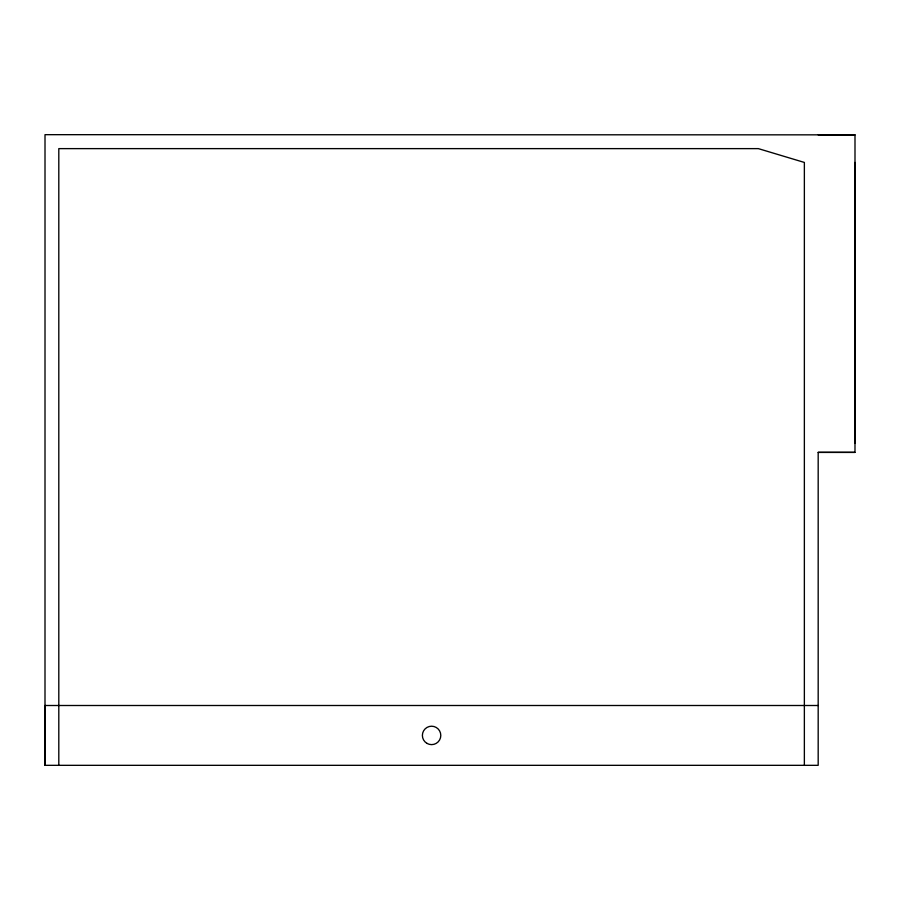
<?xml version="1.0" encoding="UTF-8"?>
<svg xmlns="http://www.w3.org/2000/svg" width="900" height="900" viewBox="0 0 900 900"><rect width="100%" height="100%" fill="white"/><g stroke="black" fill="none" stroke-linecap="round" stroke-linejoin="round"><path stroke-width="1.35" d="M45 765.326L45.011 134.674L855 134.854L854.989 452.374L818.179 452.374L818.179 765.326L45 765.326L45 705.499L818.179 705.499M818.179 134.854L855 134.831M818.179 452.374L854.887 452.385M854.989 162.439L854.989 443.171M804.364 765.326L804.364 162.439L758.34 148.624L58.804 148.624L58.804 765.326M426.983 743.389A9.203 9.203 0 0 0 440.798 735.413A9.203 9.203 0 0 0 426.983 727.447A9.203 9.203 0 0 0 426.983 743.389"/></g></svg>
